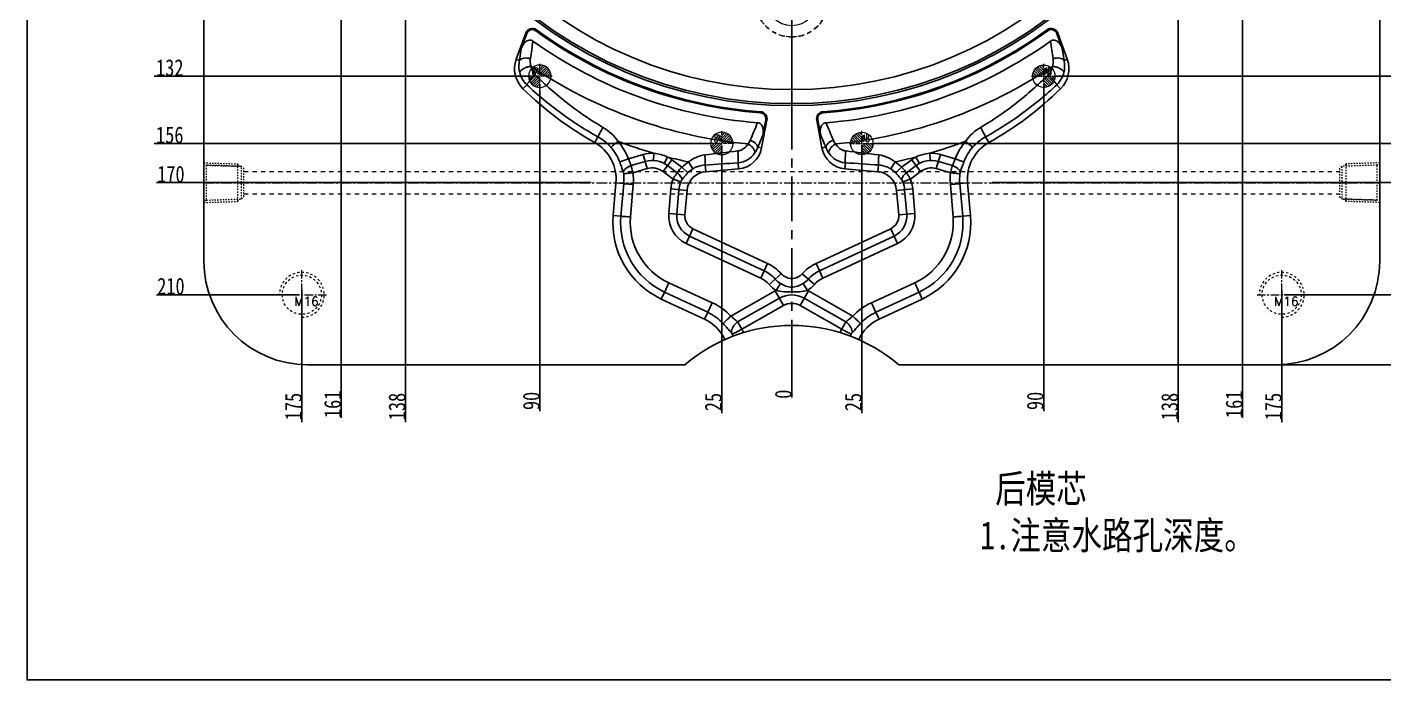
# Model space of a CAD drawing. Header units: millimetres. Extents: x 723 to 11228, y -2384 to 1578.
# Drawn here: x 2934.9 to 3419.5, y -1089.2 to -856.2 of the extents above; entities that cross this region are included whole.
import ezdxf
from ezdxf.enums import TextEntityAlignment as Align

# ---------------------------------------------------------------- set-up
doc = ezdxf.new("R2010")
doc.units = ezdxf.units.MM
doc.header["$LTSCALE"] = 16.335
doc.header["$PDMODE"] = 3
doc.header["$PDSIZE"] = 0.3125
doc.linetypes.add('CENTER', pattern=[0.6, 0.375, -0.075, 0.075, -0.075])
doc.linetypes.add('HIDDEN', pattern=[0.2, 0.1, -0.1])
doc.layers.get('0').update_dxf_attribs({"linetype": 'CONTINUOUS'})
doc.layers.get('Defpoints').update_dxf_attribs({"linetype": 'CONTINUOUS'})
for name, color, linetype, lineweight in [('cool', 153, 'HIDDEN', 9), ('epin', 13, 'CONTINUOUS', 9), ('screw', 33, 'CONTINUOUS', 13)]:
    doc.layers.add(name, color=color, linetype=linetype, lineweight=lineweight)
doc.layers.add('DEFAULT_2', color=8, linetype='HIDDEN')
doc.styles.get("Standard").update_dxf_attribs({"font": 'txt', "width": 0.8})
doc.styles.add('TXT', font='txt.shx', dxfattribs={"bigfont": 'gbcbig.shx'})
doc.styles.add('TXT05', font='txt.shx', dxfattribs={"width": 0.5, "bigfont": 'gbcbig.shx'})
doc.dimstyles.new('ISO-25', dxfattribs={"dimtxt": 8, "dimasz": 8, "dimexe": 0, "dimexo": 0, "dimgap": 0, "dimtad": 1, "dimtxsty": 'Standard', "dimcen": 0, "dimclrd": 4, "dimclre": 4, "dimclrt": 6, "dimadec": 0, "dimazin": 0, "dimtfac": 1, "dimtofl": 0, "dimtmove": 0, "dimatfit": 3, "dimfxl": 0, "dimarcsym": 0})

# ---------------------------------------------------------------- blocks, each defined once
blk = doc.blocks.new('cool_jt_f12')
at = {"layer": 'cool', "ltscale": 0.3}
for p, q in [((0, 7.0785), (0.856, 6.2225)), ((0, 7.0785), (12, 6.7035)), ((0.856, 6.2225), (0.856, -6.2225)), ((13.5, 5.827375), (0.856, 6.2225)), ((0.856, 6.2225), (13.5, 5.827375)), ((12, 6.7035), (12.856, 5.8475)), ((12, 6.7035), (12, -6.7035)), ((14.327375, 5), (13.5, 5.827375)), ((13.5, -5.827375), (13.5, 5.827375)), ((14.327375, -5), (14.327375, 5)), ((0.856, -6.2225), (0, -7.0785)), ((0, -7.0785), (12, -6.7035)), ((0.856, -6.2225), (13.5, -5.827375)), ((12, -6.7035), (12.856, -5.8475)), ((13.5, -5.827375), (14.327375, -5))]:
    blk.add_line(p, q, dxfattribs=at)
blk = doc.blocks.new('screw_m16_i')
at = {"layer": 'screw', "color": 1, "linetype": 'CENTER', "ltscale": 0.808571}
for p, q in [((0, -14.3), (0, 14.3)), ((-14.3, 0), (14.3, 0))]:
    blk.add_line(p, q, dxfattribs=at)
at = {"layer": 'screw', "color": 8, "linetype": 'HIDDEN', "ltscale": 0.808571}
blk.add_circle((0, 0), 13, dxfattribs=at)
at = {"layer": 'screw', "color": 33}
blk.add_circle((0, 0), 9, dxfattribs=at)
at = {"layer": 'screw', "color": 6, "style": 'TXT'}
blk.add_text('M16', height=3.9, dxfattribs=at).set_placement((-3.38, -5.2))
blk = doc.blocks.new('epin_ejp_8')
at = {"layer": 'epin'}
h = blk.add_hatch(dxfattribs=at)
h.set_pattern_fill('_ANSI31', color=123, scale=0.2, angle=90, style=0)
h.set_pattern_definition([(135, (-6330.2129, -537.972), (-0.449012806, -0.449012806), [])])
h.paths.add_polyline_path([(0, 4, 0.414214), (-4, 0), (0, 0)])
h.paths.add_polyline_path([(4, 0), (0, 0), (0, -4, 0.414214)])
at = {"layer": 'epin', "color": 1, "linetype": 'CENTER', "ltscale": 0.248791}
for p, q in [((-4.4, 0), (4.4, 0)), ((0, -4.4), (0, 4.4))]:
    blk.add_line(p, q, dxfattribs=at)
at = {"layer": 'epin'}
blk.add_circle((0, 0), 4, dxfattribs=at)
at = {"layer": 'epin', "color": 6, "style": 'TXT05', "width": 0.5}
blk.add_text('%%c8', height=2.8, dxfattribs=at).set_placement((1.33, 1.8), align=Align.MIDDLE)
blk = doc.blocks.new('89')
blk.add_line((-2934.91, 9.19), (-2942.36, -0.22))
at = {"layer": 'epin', "xscale": -1}
for p in [(-2822.29, 159), (-2865.29, 138), (-2902.29, 103), (-2928.29, 57), (-2937.29, 5), (-2932.29, -45), (-2909.29, -94), (-2861.29, -142), (-2796.29, -166)]:
    blk.add_blockref('epin_ejp_8', p, dxfattribs=at)
at = {"layer": 'epin'}
for p in [(-2720.29, 159), (-2677.29, 138), (-2640.29, 103), (-2614.29, 57), (-2605.29, 5), (-2610.29, -45), (-2633.29, -94), (-2681.29, -142), (-2746.29, -166)]:
    blk.add_blockref('epin_ejp_8', p, dxfattribs=at)
blk = doc.blocks.new('screw_m16_g')
at = {"layer": 'screw', "color": 1, "linetype": 'CENTER', "ltscale": 0.497582}
for p, q in [((0, -8.8), (0, 8.8)), ((-8.8, 0), (8.8, 0))]:
    blk.add_line(p, q, dxfattribs=at)
at = {"layer": 'screw', "color": 33, "linetype": 'HIDDEN', "ltscale": 0.497582}
blk.add_circle((0, 0), 7, dxfattribs=at)
at = {"layer": 'screw', "color": 92, "linetype": 'HIDDEN', "ltscale": 0.497582}
blk.add_arc((0, 0), 8, 270, 180, dxfattribs=at)
at = {"layer": 'screw', "color": 6, "style": 'TXT'}
blk.add_text('M16', height=3.2, dxfattribs=at).set_placement((-2.72, -4))
blk = doc.blocks.new('*D206')
at = {"color": 4, "lineweight": -2}
for p, q in [((3381.05, -506.74), (3453.71, -506.74)), ((3453.71, -514.74), (3453.71, -968.74)), ((3367.65, -976.74), (3453.71, -976.74))]:
    blk.add_line(p, q, dxfattribs=at)
at = {"color": 4}
for points in [[(3452.37, -514.74), (3455.04, -514.74), (3453.71, -506.74)], [(3452.37, -968.74), (3455.04, -968.74), (3453.71, -976.74)]]:
    blk.add_solid(points, dxfattribs=at)
at = {"layer": 'Defpoints', "color": 0}
for p in [(3381.05, -506.74), (3367.65, -976.74), (3453.71, -976.74)]:
    blk.add_point(p, dxfattribs=at)
at = {"color": 6, "insert": (3449.71, -702.33), "char_height": 8, "attachment_point": 5, "rotation": 90}
blk.add_mtext('470', dxfattribs=at)
blk = doc.blocks.new('*D359')
at = {"color": 4, "lineweight": -2}
blk.add_line((3302.05, -873.74), (3435.82, -873.74), dxfattribs=at)
at = {"layer": 'Defpoints', "color": 0}
for p in [(3208.05, -741.74), (3302.05, -873.74), (3424.62, -873.74)]:
    blk.add_point(p, dxfattribs=at)
at = {"color": 6, "insert": (3430.22, -870.74), "char_height": 6, "attachment_point": 5}
blk.add_mtext('132', dxfattribs=at)
blk = doc.blocks.new('*D360')
at = {"color": 4, "lineweight": -2}
blk.add_line((3237.45, -897.74), (3435.82, -897.74), dxfattribs=at)
at = {"layer": 'Defpoints', "color": 0}
for p in [(3208.05, -741.74), (3237.45, -897.74), (3424.62, -897.74)]:
    blk.add_point(p, dxfattribs=at)
at = {"color": 6, "insert": (3430.22, -894.74), "char_height": 6, "attachment_point": 5}
blk.add_mtext('156', dxfattribs=at)
blk = doc.blocks.new('*D361')
at = {"color": 4, "lineweight": -2}
blk.add_line((3279.67, -911.74), (3435.02, -911.74), dxfattribs=at)
at = {"layer": 'Defpoints', "color": 0}
for p in [(3208.05, -741.74), (3279.67, -911.74), (3424.62, -911.74)]:
    blk.add_point(p, dxfattribs=at)
at = {"color": 6, "insert": (3429.82, -908.74), "char_height": 6, "attachment_point": 5}
blk.add_mtext('170', dxfattribs=at)
blk = doc.blocks.new('*D362')
at = {"color": 4, "lineweight": -2}
blk.add_line((3383.98, -951.74), (3435.02, -951.74), dxfattribs=at)
at = {"layer": 'Defpoints', "color": 0}
for p in [(3208.05, -741.74), (3383.98, -951.74), (3424.62, -951.74)]:
    blk.add_point(p, dxfattribs=at)
at = {"color": 6, "insert": (3429.82, -948.74), "char_height": 6, "attachment_point": 5}
blk.add_mtext('210', dxfattribs=at)
blk = doc.blocks.new('*D363')
at = {"color": 4, "lineweight": -2}
blk.add_line((3208.05, -969.96), (3208.05, -988.46), dxfattribs=at)
at = {"layer": 'Defpoints', "color": 0}
for p in [(3208.05, -741.74), (3208.05, -969.96), (3208.05, -986.06)]:
    blk.add_point(p, dxfattribs=at)
at = {"color": 6, "insert": (3205.05, -987.26), "char_height": 6, "attachment_point": 5, "rotation": 90}
blk.add_mtext('0', dxfattribs=at)
blk = doc.blocks.new('*D364')
at = {"color": 4, "lineweight": -2}
blk.add_line((3233.05, -898.81), (3233.05, -994.06), dxfattribs=at)
at = {"layer": 'Defpoints', "color": 0}
for p in [(3208.05, -741.74), (3233.05, -898.81), (3233.05, -986.06)]:
    blk.add_point(p, dxfattribs=at)
at = {"color": 6, "insert": (3230.05, -990.06), "char_height": 6, "attachment_point": 5, "rotation": 90}
blk.add_mtext('25', dxfattribs=at)
blk = doc.blocks.new('*D365')
at = {"color": 4, "lineweight": -2}
blk.add_line((3298.05, -876.54), (3298.05, -993.26), dxfattribs=at)
at = {"layer": 'Defpoints', "color": 0}
for p in [(3208.05, -741.74), (3298.05, -876.54), (3298.05, -986.06)]:
    blk.add_point(p, dxfattribs=at)
at = {"color": 6, "insert": (3295.05, -989.66), "char_height": 6, "attachment_point": 5, "rotation": 90}
blk.add_mtext('90', dxfattribs=at)
blk = doc.blocks.new('*D366')
at = {"color": 4, "lineweight": -2}
blk.add_line((3369.05, -781.14), (3369.05, -995.66), dxfattribs=at)
at = {"layer": 'Defpoints', "color": 0}
for p in [(3208.05, -741.74), (3369.05, -781.14), (3369.05, -986.06)]:
    blk.add_point(p, dxfattribs=at)
at = {"color": 6, "insert": (3366.05, -990.86), "char_height": 6, "attachment_point": 5, "rotation": 90}
blk.add_mtext('161', dxfattribs=at)
blk = doc.blocks.new('*D367')
at = {"color": 4, "lineweight": -2}
blk.add_line((3346.05, -830.14), (3346.05, -997.26), dxfattribs=at)
at = {"layer": 'Defpoints', "color": 0}
for p in [(3208.05, -741.74), (3346.05, -830.14), (3346.05, -986.06)]:
    blk.add_point(p, dxfattribs=at)
at = {"color": 6, "insert": (3343.05, -991.66), "char_height": 6, "attachment_point": 5, "rotation": 90}
blk.add_mtext('138', dxfattribs=at)
blk = doc.blocks.new('*D368')
at = {"color": 4, "lineweight": -2}
blk.add_line((3383.05, -949.87), (3383.05, -997.26), dxfattribs=at)
at = {"layer": 'Defpoints', "color": 0}
for p in [(3208.05, -741.74), (3383.05, -949.87), (3383.05, -986.06)]:
    blk.add_point(p, dxfattribs=at)
at = {"color": 6, "insert": (3380.05, -991.66), "char_height": 6, "attachment_point": 5, "rotation": 90}
blk.add_mtext('175', dxfattribs=at)
blk = doc.blocks.new('*D388')
at = {"color": 4, "lineweight": -2}
blk.add_line((3114.05, -873.74), (2980.28, -873.74), dxfattribs=at)
at = {"layer": 'Defpoints', "color": 0}
for p in [(3208.05, -741.74), (2991.48, -873.74), (3114.05, -873.74)]:
    blk.add_point(p, dxfattribs=at)
at = {"color": 6, "insert": (2985.88, -870.74), "char_height": 6, "attachment_point": 5}
blk.add_mtext('132', dxfattribs=at)
blk = doc.blocks.new('*D389')
at = {"color": 4, "lineweight": -2}
blk.add_line((3178.65, -897.74), (2980.28, -897.74), dxfattribs=at)
at = {"layer": 'Defpoints', "color": 0}
for p in [(3208.05, -741.74), (2991.48, -897.74), (3178.65, -897.74)]:
    blk.add_point(p, dxfattribs=at)
at = {"color": 6, "insert": (2985.88, -894.74), "char_height": 6, "attachment_point": 5}
blk.add_mtext('156', dxfattribs=at)
blk = doc.blocks.new('*D390')
at = {"color": 4, "lineweight": -2}
blk.add_line((3136.43, -911.74), (2981.08, -911.74), dxfattribs=at)
at = {"layer": 'Defpoints', "color": 0}
for p in [(3208.05, -741.74), (2991.48, -911.74), (3136.43, -911.74)]:
    blk.add_point(p, dxfattribs=at)
at = {"color": 6, "insert": (2986.28, -908.74), "char_height": 6, "attachment_point": 5}
blk.add_mtext('170', dxfattribs=at)
blk = doc.blocks.new('*D391')
at = {"color": 4, "lineweight": -2}
blk.add_line((3032.12, -951.74), (2981.08, -951.74), dxfattribs=at)
at = {"layer": 'Defpoints', "color": 0}
for p in [(3208.05, -741.74), (2991.48, -951.74), (3032.12, -951.74)]:
    blk.add_point(p, dxfattribs=at)
at = {"color": 6, "insert": (2986.28, -948.74), "char_height": 6, "attachment_point": 5}
blk.add_mtext('210', dxfattribs=at)
blk = doc.blocks.new('*D392')
at = {"color": 4, "lineweight": -2}
blk.add_line((3183.05, -898.81), (3183.05, -994.06), dxfattribs=at)
at = {"layer": 'Defpoints', "color": 0}
for p in [(3208.05, -741.74), (3183.05, -898.81), (3183.05, -986.06)]:
    blk.add_point(p, dxfattribs=at)
at = {"color": 6, "insert": (3180.05, -990.06), "char_height": 6, "attachment_point": 5, "rotation": 90}
blk.add_mtext('25', dxfattribs=at)
blk = doc.blocks.new('*D393')
at = {"color": 4, "lineweight": -2}
blk.add_line((3118.05, -876.54), (3118.05, -993.26), dxfattribs=at)
at = {"layer": 'Defpoints', "color": 0}
for p in [(3208.05, -741.74), (3118.05, -876.54), (3118.05, -986.06)]:
    blk.add_point(p, dxfattribs=at)
at = {"color": 6, "insert": (3115.05, -989.66), "char_height": 6, "attachment_point": 5, "rotation": 90}
blk.add_mtext('90', dxfattribs=at)
blk = doc.blocks.new('*D394')
at = {"color": 4, "lineweight": -2}
blk.add_line((3047.05, -781.14), (3047.05, -995.66), dxfattribs=at)
at = {"layer": 'Defpoints', "color": 0}
for p in [(3208.05, -741.74), (3047.05, -781.14), (3047.05, -986.06)]:
    blk.add_point(p, dxfattribs=at)
at = {"color": 6, "insert": (3044.05, -990.86), "char_height": 6, "attachment_point": 5, "rotation": 90}
blk.add_mtext('161', dxfattribs=at)
blk = doc.blocks.new('*D395')
at = {"color": 4, "lineweight": -2}
blk.add_line((3070.05, -830.14), (3070.05, -997.26), dxfattribs=at)
at = {"layer": 'Defpoints', "color": 0}
for p in [(3208.05, -741.74), (3070.05, -830.14), (3070.05, -986.06)]:
    blk.add_point(p, dxfattribs=at)
at = {"color": 6, "insert": (3067.05, -991.66), "char_height": 6, "attachment_point": 5, "rotation": 90}
blk.add_mtext('138', dxfattribs=at)
blk = doc.blocks.new('*D396')
at = {"color": 4, "lineweight": -2}
blk.add_line((3033.05, -949.87), (3033.05, -997.26), dxfattribs=at)
at = {"layer": 'Defpoints', "color": 0}
for p in [(3208.05, -741.74), (3033.05, -949.87), (3033.05, -986.06)]:
    blk.add_point(p, dxfattribs=at)
at = {"color": 6, "insert": (3030.05, -991.66), "char_height": 6, "attachment_point": 5, "rotation": 90}
blk.add_mtext('175', dxfattribs=at)

msp = doc.modelspace()

# ---------------------------------------------------------------- linework, layer by layer
at = {"color": 1, "linetype": 'CENTER', "ltscale": 2.612305}
msp.add_line((3208.05, -976.744), (3208.05, -506.744), dxfattribs=at)
at = {"color": 7, "linetype": 'Continuous'}
for p, q in [((2998.05, -543.744), (2998.05, -939.744)), ((3418.05, -939.744), (3418.05, -543.744)), ((3116.842, -857.163), (3116.606, -857.488)), ((3299.257, -857.163), (3299.494, -857.488)), ((3109.63, -867.652), (3113.023, -858.33)), ((3111.446, -863.836), (3113.4, -858.467)), ((3113.023, -858.33), (3113.4, -858.467)), ((3303.077, -858.33), (3302.699, -858.467)), ((3302.699, -858.467), (3304.654, -863.838)), ((3303.077, -858.33), (3306.47, -867.652)), ((3111.446, -863.836), (3110.803, -868.079)), ((3304.654, -863.838), (3305.297, -868.079)), ((3109.63, -867.652), (3110.803, -868.079)), ((3306.47, -867.652), (3305.297, -868.079)), ((3112.013, -878.201), (3113.4, -876.791)), ((3304.086, -878.201), (3302.7, -876.791)), ((3196.885, -886.419), (3196.857, -886.82)), ((3219.214, -886.419), (3219.243, -886.82)), ((3199.162, -889.376), (3197.283, -899.346)), ((3198.767, -889.301), (3197.772, -894.583)), ((3199.162, -889.376), (3198.767, -889.301)), ((3216.937, -889.376), (3217.332, -889.301)), ((3218.817, -899.346), (3216.937, -889.376)), ((3218.328, -894.583), (3217.332, -889.301)), ((3137.646, -897.441), (3138.803, -895.375)), ((3278.454, -897.441), (3277.297, -895.375)), ((3158.776, -901.235), (3158.65, -903.866)), ((3197.283, -899.346), (3195.869, -899.08)), ((3218.817, -899.346), (3220.23, -899.08)), ((3257.324, -901.235), (3257.45, -903.866)), ((3149.697, -903.207), (3154.963, -901.683)), ((3150.651, -905.673), (3155.695, -904.213)), ((3154.963, -901.683), (3156.428, -906.743)), ((3165.2, -903.536), (3162.054, -907.762)), ((3163.709, -902.592), (3162.472, -904.917)), ((3163.627, -905.649), (3167.11, -908.242)), ((3165.2, -903.536), (3168.835, -906.243)), ((3171.173, -904.357), (3172.713, -906.811)), ((3177.3, -907.82), (3177.091, -905.437)), ((3189.062, -906.791), (3188.875, -904.655)), ((3227.038, -906.791), (3227.225, -904.655)), ((3238.8, -907.82), (3239.008, -905.437)), ((3244.927, -904.357), (3243.386, -906.811)), ((3247.264, -906.243), (3250.899, -903.536)), ((3248.99, -908.242), (3252.472, -905.649)), ((3250.899, -903.536), (3254.045, -907.762)), ((3252.39, -902.592), (3253.628, -904.918)), ((3261.137, -901.683), (3259.672, -906.743)), ((3260.404, -904.213), (3265.448, -905.673)), ((3261.137, -901.683), (3266.402, -903.207)), ((3151.335, -908.217), (3156.428, -906.743)), ((3162.054, -907.762), (3165.673, -910.456)), ((3165.673, -910.456), (3168.381, -911.489)), ((3168.835, -906.243), (3170.908, -908.267)), ((3177.3, -907.82), (3189.062, -906.791)), ((3227.038, -906.791), (3238.8, -907.82)), ((3247.264, -906.243), (3245.191, -908.267)), ((3250.426, -910.456), (3247.719, -911.489)), ((3250.426, -910.456), (3254.045, -907.762)), ((3259.672, -906.743), (3264.765, -908.217)), ((3145.259, -911.836), (3144.241, -923.472)), ((3145.259, -911.836), (3148.038, -912.079)), ((3148.038, -912.079), (3147.004, -923.714)), ((3151.4, -912.373), (3150.443, -924.014)), ((3164.86, -913.992), (3164.098, -922.702)), ((3164.86, -913.992), (3170.624, -914.496)), ((3167.747, -914.244), (3166.985, -922.954)), ((3169.862, -923.206), (3170.624, -914.496)), ((3245.476, -914.496), (3251.239, -913.992)), ((3245.476, -914.496), (3246.238, -923.206)), ((3249.114, -922.954), (3248.352, -914.244)), ((3252.001, -922.702), (3251.239, -913.992)), ((3264.7, -912.373), (3265.657, -924.014)), ((3270.84, -911.836), (3268.062, -912.079)), ((3268.062, -912.079), (3269.095, -923.714)), ((3271.859, -923.472), (3270.84, -911.836)), ((3144.241, -923.472), (3147.004, -923.714)), ((3164.098, -922.702), (3169.862, -923.206)), ((3246.238, -923.206), (3252.001, -922.702)), ((3271.859, -923.472), (3269.095, -923.714)), ((3172.729, -928.173), (3170.284, -933.417)), ((3199.391, -940.607), (3172.729, -928.173)), ((3243.37, -928.173), (3216.71, -940.606)), ((3243.37, -928.173), (3245.815, -933.417)), ((3170.284, -933.417), (3196.944, -945.85)), ((3171.509, -930.79), (3198.169, -943.223)), ((3217.93, -943.223), (3244.591, -930.79)), ((3219.155, -945.85), (3245.815, -933.417)), ((3199.391, -940.607), (3196.944, -945.85)), ((3204.3, -944.279), (3199.961, -948.106)), ((3211.8, -944.279), (3216.139, -948.106)), ((3216.71, -940.606), (3219.155, -945.85)), ((3164.149, -947.482), (3179.629, -954.603)), ((3202.472, -950.203), (3203.971, -947.723)), ((3213.628, -950.203), (3212.129, -947.723)), ((3251.951, -947.482), (3236.471, -954.603)), ((3161.447, -953.275), (3162.601, -950.801)), ((3161.447, -953.275), (3176.89, -960.477)), ((3162.601, -950.801), (3178.034, -958.023)), ((3186.281, -959.389), (3202.125, -950.393)), ((3188.704, -961.463), (3203.606, -953.002)), ((3202.125, -950.393), (3205.087, -955.61)), ((3213.975, -950.393), (3211.012, -955.61)), ((3212.494, -953.002), (3227.396, -961.463)), ((3213.975, -950.393), (3229.819, -959.389)), ((3253.498, -950.801), (3238.066, -958.023)), ((3239.21, -960.477), (3254.652, -953.275)), ((3254.652, -953.275), (3253.498, -950.801)), ((3176.89, -960.477), (3178.034, -958.023)), ((3190.228, -964.048), (3205.087, -955.61)), ((3211.012, -955.61), (3225.872, -964.048)), ((3239.21, -960.477), (3238.066, -958.023)), ((3035.05, -976.744), (3169.846, -976.744)), ((3246.254, -976.744), (3381.05, -976.744))]:
    msp.add_line(p, q, dxfattribs=at)
at = {"color": 1, "linetype": 'CENTER', "ltscale": 9.129733}
msp.add_line((3208.05, -893.209), (3208.05, -570.28), dxfattribs=at)
msp.add_lwpolyline([(2934.925, -435.241), (3664.064, -435.241), (3664.064, -1089.232), (2934.925, -1089.232)], close=True)
at = {"color": 7, "linetype": 'Continuous'}
for radius in [152.5, 151.783, 146.786]:
    msp.add_circle((3208.05, -731.744), radius, dxfattribs=at)
for centre, radius, start, end in [((3115.372, -859.185), 2.5, 53.97348, 160), ((3115.372, -859.185), 2.098, 53.97348, 160), ((3208.05, -731.748), 155.475, 233.97348, 265.87133), ((3208.05, -731.748), 155.074, 233.97348, 265.87133), ((3208.049, -731.748), 155.074, 274.12867, 306.02652), ((3208.049, -731.748), 155.475, 274.12867, 306.02652), ((3300.728, -859.185), 2.5, 20, 126.02652), ((3300.728, -859.185), 2.098, 20, 126.02652), ((4352.753, -1044.702), 1250.681, 171.563141, 171.853536), ((3208.051, -731.747), 159.074, 234.46932, 265.5918), ((3208.05, -731.742), 159.08, 274.40774, 305.52918), ((2058.285, -1045.438), 1255.797, 8.146967, 8.436119), ((3119.027, -871.072), 10, 160, 225.46683), ((3208.051, -731.747), 166.902, 236.07903, 264.62782), ((3208.05, -731.742), 166.907, 275.37167, 303.91937), ((3297.073, -871.072), 10, 314.53317, 20), ((3196.543, -792.283), 120.529, 225.46683, 240.7479), ((3219.557, -792.283), 120.529, 299.2521, 314.53317), ((3196.705, -888.913), 2.098, 349.32555, 85.87133), ((3196.705, -888.913), 2.5, 349.32555, 85.87133), ((3219.394, -888.913), 2.5, 94.12867, 190.67445), ((3219.394, -888.913), 2.098, 94.12867, 190.67445), ((3130.316, -910.528), 15, 355, 60.7479), ((3130.398, -910.589), 20.663, 20.9317, 41.27249), ((3208.051, -731.747), 176.505, 249.39277, 253.78942), ((3158.215, -912.919), 11.697, 87.25197, 106.14346), ((3157.09, -917.008), 15.863, 65.33994, 83.8997), ((3242.241, -1397.709), 500.143, 96.13674, 97.49902), ((3188.262, -897.646), 9.18, 275, 349.32555), ((3188.315, -894.585), 5.29, 320.96985, 337.25856), ((3188.09, -896.49), 8.199, 324.7567, 341.58283), ((3227.838, -897.646), 9.18, 190.67445, 265), ((3227.99, -896.5), 8.177, 198.39456, 215.26243), ((3227.764, -894.598), 5.267, 202.70493, 219.06367), ((3173.857, -1397.728), 500.162, 82.50103, 83.86326), ((3259.009, -917.008), 15.863, 96.09803, 114.66094), ((3208.05, -731.742), 176.51, 286.21, 290.60615), ((3257.884, -912.919), 11.697, 73.85654, 92.74521), ((3285.7, -910.588), 20.661, 138.72842, 159.0693), ((3285.783, -910.528), 15, 119.2521, 185), ((3158.215, -912.919), 9.063, 53.33365, 106.14346), ((3158.215, -912.919), 11.697, 53.33365, 61.98767), ((3208.051, -731.747), 176.505, 255.45022, 257.94003), ((3177.94, -915.136), 12.727, 122.12116, 135.67082), ((3290.924, -2530.466), 1629.011, 93.591644, 94.007014), ((3125.16, -2530.663), 1629.209, 85.992925, 86.408244), ((3208.05, -731.742), 176.51, 282.05932, 284.54897), ((3238.16, -915.136), 12.727, 44.32918, 57.87899), ((3257.884, -912.919), 11.697, 118.01376, 126.66635), ((3257.884, -912.919), 9.063, 73.85654, 126.66635), ((3130.078, -910.506), 18.029, 354.99432, 6.12035), ((3158.215, -912.919), 6.429, 53.33365, 106.14346), ((3177.94, -915.136), 13.129, 159.11488, 175), ((3177.94, -915.136), 7.344, 95, 175), ((3177.94, -915.136), 9.83, 122.12116, 135.67082), ((3238.16, -915.136), 7.344, 5, 85), ((3238.16, -915.136), 9.83, 44.32918, 57.87899), ((3238.16, -915.136), 13.129, 5, 20.88512), ((3257.884, -912.919), 6.429, 73.85654, 126.66635), ((3177.94, -915.136), 10.232, 159.11488, 175), ((3238.16, -915.136), 10.232, 5, 20.88512), ((3174.127, -926.087), 30, 175, 244.99772), ((3174.146, -926.119), 27.248, 174.93531, 244.93303), ((3174.054, -925.961), 23.691, 175.28613, 245.28654), ((3174.843, -923.642), 10.785, 175, 244.99772), ((3174.843, -923.642), 7.888, 175, 244.99772), ((3174.843, -923.642), 5, 175, 244.99772), ((3241.257, -923.642), 5, 295.00228, 5), ((3241.257, -923.642), 7.888, 295.00228, 5), ((3241.257, -923.642), 10.785, 295.00228, 5), ((3242.046, -925.961), 23.691, 294.71349, 4.71386), ((3241.954, -926.119), 27.248, 295.06696, 5.06469), ((3241.973, -926.087), 30, 295.00228, 5), ((3035.05, -939.744), 37, 180, 270), ((3381.05, -939.744), 37, 270, 0), ((3193.05, -954.201), 12.112, 41.40962, 64.99772), ((3193.05, -954.201), 15, 41.40962, 64.99364), ((3208.05, -940.972), 5, 221.40962, 318.59038), ((3223.05, -954.201), 15, 115.00228, 138.59038), ((3223.05, -954.201), 12.112, 115.00228, 138.59038), ((3193.05, -954.201), 9.215, 41.40962, 64.99772), ((3208.05, -940.972), 10.785, 221.40962, 238.85814), ((3208.05, -940.972), 7.888, 221.40962, 238.85814), ((3208.05, -940.972), 7.888, 301.14186, 318.59038), ((3208.05, -940.972), 10.785, 301.14186, 318.59038), ((3223.05, -954.201), 9.215, 115.00228, 138.59038), ((3170.665, -974.077), 21.439, 43.24612, 65.28299), ((3208.05, -960.828), 12, 117.69794, 119.58844), ((3208.05, -960.828), 9, 60.41156, 119.58844), ((3208.05, -960.828), 12, 60.41156, 62.30206), ((3245.434, -974.076), 21.437, 114.71604, 136.75485), ((3170.52, -974.07), 17.718, 42.95485, 64.90815), ((3208.05, -960.828), 6, 60.41156, 119.58844), ((3245.58, -974.07), 17.719, 115.09215, 137.04485), ((3208.05, -1021.744), 59.03, 49.66953, 130.33047), ((3170.55, -974.071), 15, 24.86184, 64.99772), ((3132.692, -856.68), 121.813, 297.04201, 298.18564), ((3245.55, -974.071), 15, 115.00228, 155.13816), ((3167.313, -975.595), 21.802, 24.54078, 26.70051), ((3248.781, -975.592), 21.796, 153.29917, 155.45954)]:
    msp.add_arc(centre, radius, start, end, dxfattribs=at)
for points, knots in [([(3111.446, -863.836), (3111.608, -863.391), (3112.016, -862.526), (3112.904, -861.404), (3114.004, -860.799), (3114.975, -860.849), (3115.413, -861.065), (3115.606, -861.203)], [0, 0, 0, 0, 0.2504332, 0.5005105, 0.7489826, 0.8744094, 1, 1, 1, 1]), ([(3300.494, -861.204), (3300.687, -861.066), (3301.125, -860.85), (3302.096, -860.8), (3303.196, -861.405), (3304.084, -862.527), (3304.492, -863.392), (3304.654, -863.838)], [0, 0, 0, 0, 0.1255631, 0.2510207, 0.499481, 0.7495572, 1, 1, 1, 1]), ([(3110.803, -868.079), (3111.177, -867.607), (3112.212, -867.233), (3113.564, -867.207), (3114.325, -867.356), (3114.692, -867.476)], [0, 0, 0, 0, 0.4412912, 0.717449, 1, 1, 1, 1]), ([(3301.408, -867.475), (3301.775, -867.356), (3302.536, -867.207), (3303.888, -867.233), (3304.923, -867.607), (3305.297, -868.079)], [0, 0, 0, 0, 0.2825503, 0.5587069, 1, 1, 1, 1]), ([(3110.803, -868.079), (3110.727, -868.422), (3110.496, -869.835), (3110.594, -871.301), (3110.853, -872.349)], [0, 0, 0, 0, 0.2454685, 1, 1, 1, 1]), ([(3110.853, -872.349), (3110.939, -872.071), (3111.399, -871.512), (3112.362, -870.894), (3113.578, -870.425), (3114.469, -870.266), (3114.911, -870.244)], [0, 0, 0, 0, 0.1837106, 0.433914, 0.720717, 1, 1, 1, 1]), ([(3114.692, -867.476), (3114.661, -867.698), (3114.577, -868.625), (3114.7, -869.572), (3114.911, -870.244)], [0, 0, 0, 0, 0.2417486, 1, 1, 1, 1]), ([(3114.911, -870.244), (3115.014, -870.781), (3115.351, -871.874), (3116.008, -872.829), (3116.425, -873.241)], [0, 0, 0, 0, 0.4825299, 1, 1, 1, 1]), ([(3301.188, -870.246), (3301.085, -870.782), (3300.748, -871.875), (3300.091, -872.829), (3299.674, -873.24)], [0, 0, 0, 0, 0.4825394, 1, 1, 1, 1]), ([(3301.408, -867.475), (3301.439, -867.698), (3301.523, -868.625), (3301.4, -869.573), (3301.188, -870.246)], [0, 0, 0, 0, 0.2417433, 1, 1, 1, 1]), ([(3301.188, -870.246), (3301.631, -870.268), (3302.521, -870.427), (3303.738, -870.896), (3304.7, -871.514), (3305.161, -872.073), (3305.246, -872.351)], [0, 0, 0, 0, 0.2792845, 0.5661015, 0.8163115, 1, 1, 1, 1]), ([(3305.297, -868.079), (3305.373, -868.422), (3305.604, -869.835), (3305.506, -871.303), (3305.246, -872.351)], [0, 0, 0, 0, 0.2454639, 1, 1, 1, 1]), ([(3110.853, -872.349), (3111.058, -873.176), (3111.694, -874.804), (3112.769, -876.189), (3113.4, -876.791)], [0, 0, 0, 0, 0.4942857, 1, 1, 1, 1]), ([(3113.4, -876.791), (3113.438, -876.707), (3113.561, -876.509), (3113.925, -876), (3114.568, -875.22), (3115.451, -874.231), (3116.099, -873.56), (3116.425, -873.241)], [0, 0, 0, 0, 0.0589782, 0.1489018, 0.4019362, 0.7068761, 1, 1, 1, 1]), ([(3113.4, -876.791), (3117.232, -880.382), (3125.332, -887.125), (3134.204, -892.821), (3138.803, -895.375)], [0, 0, 0, 0, 0.4995577, 1, 1, 1, 1]), ([(3116.425, -873.241), (3120.057, -876.827), (3127.719, -883.635), (3136.191, -889.426), (3140.612, -892.011)], [0, 0, 0, 0, 0.499171, 1, 1, 1, 1]), ([(3299.674, -873.24), (3296.042, -876.826), (3288.38, -883.634), (3279.909, -889.426), (3275.488, -892.01)], [0, 0, 0, 0, 0.4991713, 1, 1, 1, 1]), ([(3302.7, -876.791), (3298.868, -880.382), (3290.767, -887.125), (3281.895, -892.821), (3277.297, -895.375)], [0, 0, 0, 0, 0.4995583, 1, 1, 1, 1]), ([(3299.674, -873.24), (3300.001, -873.56), (3300.649, -874.231), (3301.531, -875.22), (3302.175, -876), (3302.539, -876.509), (3302.662, -876.707), (3302.7, -876.791)], [0, 0, 0, 0, 0.2931165, 0.5980593, 0.8510993, 0.9410238, 1, 1, 1, 1]), ([(3305.246, -872.351), (3305.041, -873.178), (3304.405, -874.805), (3303.33, -876.19), (3302.7, -876.791)], [0, 0, 0, 0, 0.4942886, 1, 1, 1, 1]), ([(3195.824, -890.351), (3196.042, -890.368), (3196.476, -890.476), (3197.209, -890.977), (3197.756, -891.976), (3197.934, -893.281), (3197.852, -894.155), (3197.772, -894.583)], [0, 0, 0, 0, 0.1255153, 0.250938, 0.5000182, 0.7499223, 1, 1, 1, 1]), ([(3218.328, -894.583), (3218.247, -894.155), (3218.165, -893.28), (3218.344, -891.976), (3218.89, -890.977), (3219.623, -890.476), (3220.058, -890.368), (3220.276, -890.351)], [0, 0, 0, 0, 0.2500829, 0.4999885, 0.7490479, 0.8744731, 1, 1, 1, 1]), ([(3138.803, -895.375), (3139.014, -894.945), (3139.625, -893.827), (3140.229, -892.707), (3140.612, -892.011)], [0, 0, 0, 0, 0.3762195, 1, 1, 1, 1]), ([(3138.803, -895.375), (3140.11, -896.1), (3141.749, -897.288), (3143.128, -898.731), (3143.455, -899.109)], [0, 0, 0, 0, 0.7494838, 1, 1, 1, 1]), ([(3140.612, -892.011), (3141.663, -892.625), (3143.633, -894.096), (3145.234, -895.958), (3145.928, -896.959)], [0, 0, 0, 0, 0.4998972, 1, 1, 1, 1]), ([(3275.488, -892.01), (3274.436, -892.625), (3272.466, -894.096), (3270.865, -895.959), (3270.171, -896.959)], [0, 0, 0, 0, 0.4998974, 1, 1, 1, 1]), ([(3277.297, -895.375), (3275.989, -896.1), (3274.35, -897.288), (3272.972, -898.732), (3272.645, -899.109)], [0, 0, 0, 0, 0.7494836, 1, 1, 1, 1]), ([(3275.488, -892.01), (3275.87, -892.706), (3276.475, -893.827), (3277.085, -894.945), (3277.297, -895.375)], [0, 0, 0, 0, 0.6237787, 1, 1, 1, 1]), ([(3143.455, -899.109), (3143.764, -898.849), (3144.587, -898.13), (3145.41, -897.413), (3145.928, -896.959)], [0, 0, 0, 0, 0.369766, 1, 1, 1, 1]), ([(3192.424, -897.917), (3192.028, -898.516), (3191.279, -899.375), (3189.968, -900.17), (3189.181, -900.388), (3188.775, -900.432)], [0, 0, 0, 0, 0.4727295, 0.7313766, 1, 1, 1, 1]), ([(3188.775, -900.432), (3188.82, -900.855), (3188.891, -901.707), (3188.947, -902.91), (3188.954, -903.814), (3188.921, -904.369), (3188.895, -904.575), (3188.875, -904.655)], [0, 0, 0, 0, 0.3016557, 0.605423, 0.8536435, 0.9417369, 1, 1, 1, 1]), ([(3194.786, -901.221), (3194.124, -902.157), (3192.381, -903.823), (3190.061, -904.567), (3188.875, -904.655)], [0, 0, 0, 0, 0.4909726, 1, 1, 1, 1]), ([(3192.424, -897.917), (3192.779, -898.098), (3193.44, -898.548), (3194.225, -899.39), (3194.729, -900.293), (3194.831, -900.944), (3194.786, -901.222)], [0, 0, 0, 0, 0.2797735, 0.5566523, 0.8020886, 1, 1, 1, 1]), ([(3193.194, -896.63), (3193.536, -896.728), (3194.192, -896.999), (3195.221, -897.709), (3195.806, -898.524), (3195.869, -899.08)], [0, 0, 0, 0, 0.2827091, 0.5556466, 1, 1, 1, 1]), ([(3222.906, -896.63), (3222.564, -896.728), (3221.908, -896.999), (3220.879, -897.709), (3220.293, -898.524), (3220.23, -899.08)], [0, 0, 0, 0, 0.2827087, 0.5556462, 1, 1, 1, 1]), ([(3223.675, -897.917), (3223.321, -898.098), (3222.66, -898.548), (3221.874, -899.389), (3221.371, -900.293), (3221.269, -900.943), (3221.314, -901.221)], [0, 0, 0, 0, 0.279772, 0.5566488, 0.802085, 1, 1, 1, 1]), ([(3227.225, -904.655), (3226.039, -904.567), (3223.718, -903.823), (3221.975, -902.157), (3221.313, -901.221)], [0, 0, 0, 0, 0.5090302, 1, 1, 1, 1]), ([(3227.325, -900.432), (3226.919, -900.388), (3226.132, -900.17), (3224.821, -899.375), (3224.071, -898.516), (3223.675, -897.917)], [0, 0, 0, 0, 0.2685945, 0.5272773, 1, 1, 1, 1]), ([(3227.325, -900.432), (3227.279, -900.855), (3227.208, -901.707), (3227.153, -902.91), (3227.146, -903.814), (3227.179, -904.369), (3227.204, -904.575), (3227.225, -904.655)], [0, 0, 0, 0, 0.3016568, 0.6054236, 0.8536434, 0.9417368, 1, 1, 1, 1]), ([(3270.171, -896.959), (3270.689, -897.413), (3271.512, -898.131), (3272.335, -898.85), (3272.645, -899.109)], [0, 0, 0, 0, 0.630234, 1, 1, 1, 1]), ([(3146.593, -904.38), (3146.737, -904.327), (3147.774, -903.94), (3148.808, -903.547), (3149.697, -903.207)], [0, 0, 0, 0, 0.1392018, 1, 1, 1, 1]), ([(3146.593, -904.38), (3146.71, -904.692), (3147.145, -905.865), (3147.551, -907.048), (3147.858, -907.913)], [0, 0, 0, 0, 0.2667759, 1, 1, 1, 1]), ([(3147.858, -907.913), (3147.914, -907.682), (3148.177, -907.203), (3149.067, -906.343), (3149.985, -905.89), (3150.651, -905.673)], [0, 0, 0, 0, 0.1925543, 0.4306608, 1, 1, 1, 1]), ([(3149.697, -903.207), (3149.885, -903.625), (3150.212, -904.444), (3150.502, -905.277), (3150.651, -905.673)], [0, 0, 0, 0, 0.5197566, 1, 1, 1, 1]), ([(3150.651, -905.673), (3150.711, -905.868), (3150.959, -906.711), (3151.179, -907.561), (3151.335, -908.217)], [0, 0, 0, 0, 0.2326755, 1, 1, 1, 1]), ([(3176.968, -901.844), (3175.916, -901.983), (3173.841, -902.573), (3172.005, -903.695), (3171.173, -904.357)], [0, 0, 0, 0, 0.4993098, 1, 1, 1, 1]), ([(3177.091, -905.437), (3175.942, -905.513), (3174.4, -905.878), (3173.041, -906.606), (3172.713, -906.811)], [0, 0, 0, 0, 0.7484984, 1, 1, 1, 1]), ([(3176.968, -901.844), (3177.001, -902.225), (3177.054, -902.967), (3177.108, -903.996), (3177.121, -904.811), (3177.117, -905.269), (3177.091, -905.437)], [0, 0, 0, 0, 0.3192236, 0.6200308, 0.8584615, 1, 1, 1, 1]), ([(3239.132, -901.844), (3239.099, -902.225), (3239.045, -902.967), (3238.991, -903.996), (3238.978, -904.811), (3238.982, -905.269), (3239.008, -905.437)], [0, 0, 0, 0, 0.319224, 0.6200312, 0.8584617, 1, 1, 1, 1]), ([(3243.386, -906.811), (3243.059, -906.605), (3241.699, -905.878), (3240.157, -905.513), (3239.008, -905.437)], [0, 0, 0, 0, 0.2515171, 1, 1, 1, 1]), ([(3244.927, -904.357), (3244.094, -903.695), (3242.259, -902.573), (3240.184, -901.983), (3239.132, -901.844)], [0, 0, 0, 0, 0.5006517, 1, 1, 1, 1]), ([(3265.448, -905.673), (3265.389, -905.868), (3265.14, -906.711), (3264.92, -907.561), (3264.765, -908.217)], [0, 0, 0, 0, 0.2326755, 1, 1, 1, 1]), ([(3266.402, -903.207), (3266.215, -903.625), (3265.888, -904.444), (3265.597, -905.277), (3265.448, -905.673)], [0, 0, 0, 0, 0.5197566, 1, 1, 1, 1]), ([(3265.448, -905.673), (3266.114, -905.89), (3267.033, -906.343), (3267.923, -907.203), (3268.186, -907.682), (3268.242, -907.913)], [0, 0, 0, 0, 0.569341, 0.8074475, 1, 1, 1, 1]), ([(3266.402, -903.207), (3266.746, -903.338), (3267.78, -903.731), (3268.813, -904.128), (3269.507, -904.38)], [0, 0, 0, 0, 0.3327785, 1, 1, 1, 1]), ([(3269.507, -904.38), (3269.389, -904.692), (3268.955, -905.865), (3268.548, -907.048), (3268.242, -907.913)], [0, 0, 0, 0, 0.2667745, 1, 1, 1, 1]), ([(3147.858, -907.913), (3147.875, -907.962), (3147.944, -908.181), (3147.985, -908.408), (3148.004, -908.583)], [0, 0, 0, 0, 0.2279974, 1, 1, 1, 1]), ([(3148.004, -908.583), (3148.416, -908.557), (3149.526, -908.427), (3150.636, -908.302), (3151.335, -908.217)], [0, 0, 0, 0, 0.3697784, 1, 1, 1, 1]), ([(3167.11, -908.242), (3166.99, -908.407), (3166.482, -909.126), (3166.013, -909.872), (3165.673, -910.456)], [0, 0, 0, 0, 0.2326895, 1, 1, 1, 1]), ([(3168.835, -906.243), (3168.661, -906.395), (3168.019, -907.001), (3167.475, -907.704), (3167.11, -908.242)], [0, 0, 0, 0, 0.2625792, 1, 1, 1, 1]), ([(3167.11, -908.242), (3167.59, -908.585), (3168.345, -909.296), (3168.811, -910.317), (3168.781, -910.759)], [0, 0, 0, 0, 0.5711393, 1, 1, 1, 1]), ([(3168.781, -910.759), (3168.743, -910.808), (3168.582, -911.035), (3168.457, -911.287), (3168.381, -911.489)], [0, 0, 0, 0, 0.224417, 1, 1, 1, 1]), ([(3170.908, -908.267), (3170.702, -908.478), (3169.955, -909.275), (3169.269, -910.128), (3168.781, -910.759)], [0, 0, 0, 0, 0.2698233, 1, 1, 1, 1]), ([(3247.319, -910.759), (3247.169, -910.565), (3246.497, -909.704), (3245.783, -908.874), (3245.191, -908.267)], [0, 0, 0, 0, 0.2243147, 1, 1, 1, 1]), ([(3248.99, -908.242), (3248.874, -908.072), (3248.368, -907.351), (3247.773, -906.688), (3247.264, -906.243)], [0, 0, 0, 0, 0.2329995, 1, 1, 1, 1]), ([(3248.99, -908.242), (3248.509, -908.585), (3247.755, -909.296), (3247.289, -910.317), (3247.319, -910.759)], [0, 0, 0, 0, 0.5711413, 1, 1, 1, 1]), ([(3247.719, -911.489), (3247.692, -911.419), (3247.584, -911.163), (3247.443, -910.919), (3247.319, -910.759)], [0, 0, 0, 0, 0.2697132, 1, 1, 1, 1]), ([(3250.426, -910.456), (3250.31, -910.256), (3249.858, -909.501), (3249.371, -908.767), (3248.99, -908.242)], [0, 0, 0, 0, 0.2624353, 1, 1, 1, 1]), ([(3264.765, -908.217), (3265.464, -908.302), (3266.573, -908.428), (3267.683, -908.557), (3268.096, -908.583)], [0, 0, 0, 0, 0.6302213, 1, 1, 1, 1]), ([(3268.242, -907.913), (3268.225, -907.962), (3268.156, -908.181), (3268.114, -908.408), (3268.096, -908.583)], [0, 0, 0, 0, 0.2279971, 1, 1, 1, 1]), ([(3148.038, -912.079), (3148.452, -912.123), (3149.573, -912.218), (3150.693, -912.314), (3151.4, -912.373)], [0, 0, 0, 0, 0.3697668, 1, 1, 1, 1]), ([(3264.7, -912.373), (3265.406, -912.314), (3266.527, -912.218), (3267.648, -912.123), (3268.062, -912.079)], [0, 0, 0, 0, 0.6302332, 1, 1, 1, 1]), ([(3147.004, -923.714), (3147.427, -923.76), (3148.574, -923.856), (3149.72, -923.955), (3150.443, -924.014)], [0, 0, 0, 0, 0.3697666, 1, 1, 1, 1]), ([(3265.657, -924.014), (3266.38, -923.955), (3267.526, -923.856), (3268.672, -923.76), (3269.095, -923.714)], [0, 0, 0, 0, 0.6302334, 1, 1, 1, 1]), ([(3162.601, -950.801), (3162.801, -950.396), (3163.313, -949.288), (3163.828, -948.181), (3164.149, -947.482)], [0, 0, 0, 0, 0.3697666, 1, 1, 1, 1]), ([(3203.971, -947.723), (3205.193, -948.461), (3208.05, -949.592), (3210.908, -948.461), (3212.129, -947.723)], [0, 0, 0, 0, 0.5001574, 1, 1, 1, 1]), ([(3251.951, -947.482), (3252.272, -948.181), (3252.786, -949.288), (3253.299, -950.396), (3253.498, -950.801)], [0, 0, 0, 0, 0.6302334, 1, 1, 1, 1]), ([(3178.034, -958.023), (3178.238, -957.605), (3178.767, -956.464), (3179.297, -955.323), (3179.629, -954.603)], [0, 0, 0, 0, 0.3697668, 1, 1, 1, 1]), ([(3202.472, -950.203), (3203.36, -950.497), (3205.241, -950.749), (3208.05, -950.77), (3210.859, -950.749), (3212.74, -950.496), (3213.628, -950.203)], [0, 0, 0, 0, 0.2496119, 0.5000678, 0.7505052, 1, 1, 1, 1]), ([(3236.471, -954.603), (3236.802, -955.323), (3237.333, -956.464), (3237.861, -957.605), (3238.066, -958.023)], [0, 0, 0, 0, 0.6302332, 1, 1, 1, 1]), ([(3183.488, -961.996), (3183.837, -961.679), (3184.766, -960.808), (3185.696, -959.939), (3186.281, -959.389)], [0, 0, 0, 0, 0.369765, 1, 1, 1, 1]), ([(3186.281, -959.389), (3186.727, -959.724), (3187.541, -960.41), (3188.316, -961.138), (3188.704, -961.463)], [0, 0, 0, 0, 0.5244848, 1, 1, 1, 1]), ([(3229.819, -959.389), (3229.373, -959.724), (3228.558, -960.41), (3227.783, -961.138), (3227.396, -961.463)], [0, 0, 0, 0, 0.524484, 1, 1, 1, 1]), ([(3229.819, -959.389), (3230.404, -959.939), (3231.334, -960.808), (3232.263, -961.679), (3232.612, -961.996)], [0, 0, 0, 0, 0.630235, 1, 1, 1, 1]), ([(3183.488, -961.996), (3184.039, -962.587), (3185.05, -963.71), (3186.041, -964.852), (3186.509, -965.375)], [0, 0, 0, 0, 0.5350225, 1, 1, 1, 1]), ([(3186.509, -965.375), (3186.397, -964.709), (3186.793, -963.564), (3187.703, -962.33), (3188.349, -961.732), (3188.704, -961.463)], [0, 0, 0, 0, 0.4374648, 0.7117786, 1, 1, 1, 1]), ([(3188.704, -961.463), (3188.824, -961.655), (3189.347, -962.508), (3189.849, -963.373), (3190.228, -964.048)], [0, 0, 0, 0, 0.2264857, 1, 1, 1, 1]), ([(3227.396, -961.463), (3227.276, -961.655), (3226.752, -962.508), (3226.25, -963.373), (3225.872, -964.048)], [0, 0, 0, 0, 0.2264858, 1, 1, 1, 1]), ([(3225.872, -964.048), (3226.063, -964.15), (3226.779, -964.53), (3227.497, -964.905), (3228.026, -965.175)], [0, 0, 0, 0, 0.2672036, 1, 1, 1, 1]), ([(3227.396, -961.463), (3227.751, -961.732), (3228.397, -962.33), (3229.306, -963.564), (3229.702, -964.709), (3229.59, -965.375)], [0, 0, 0, 0, 0.2882235, 0.5625399, 1, 1, 1, 1]), ([(3232.612, -961.996), (3232.061, -962.587), (3231.049, -963.71), (3230.059, -964.852), (3229.59, -965.375)], [0, 0, 0, 0, 0.5350153, 1, 1, 1, 1]), ([(3186.509, -965.375), (3186.534, -965.403), (3186.642, -965.534), (3186.731, -965.681), (3186.79, -965.799)], [0, 0, 0, 0, 0.2209319, 1, 1, 1, 1]), ([(3186.79, -965.799), (3186.82, -965.786), (3186.984, -965.714), (3187.146, -965.637), (3187.278, -965.572)], [0, 0, 0, 0, 0.181211, 1, 1, 1, 1]), ([(3187.278, -965.572), (3187.335, -965.544), (3187.602, -965.414), (3187.866, -965.28), (3188.073, -965.175)], [0, 0, 0, 0, 0.2165241, 1, 1, 1, 1]), ([(3228.026, -965.175), (3228.29, -965.309), (3228.716, -965.522), (3229.144, -965.73), (3229.309, -965.799)], [0, 0, 0, 0, 0.6234111, 1, 1, 1, 1]), ([(3229.59, -965.375), (3229.565, -965.403), (3229.458, -965.534), (3229.368, -965.681), (3229.309, -965.799)], [0, 0, 0, 0, 0.2209366, 1, 1, 1, 1])]:
    msp.add_open_spline(points, degree=3, knots=knots, dxfattribs=at)
for points in [[(3195.824, -890.351), (3194.948, -892.445), (3194.072, -894.538), (3193.194, -896.63)], [(3222.906, -896.63), (3222.028, -894.538), (3221.151, -892.445), (3220.276, -890.351)], [(3197.772, -894.583), (3197.138, -896.082), (3196.504, -897.581), (3195.869, -899.08)], [(3220.23, -899.08), (3219.596, -897.581), (3218.962, -896.082), (3218.328, -894.583)], [(3143.455, -899.109), (3144.794, -900.654), (3145.872, -902.466), (3146.593, -904.38)], [(3272.645, -899.109), (3271.305, -900.654), (3270.227, -902.466), (3269.507, -904.38)], [(3151.335, -908.217), (3151.502, -909.592), (3151.514, -910.992), (3151.4, -912.373)], [(3264.765, -908.217), (3264.597, -909.592), (3264.586, -910.992), (3264.7, -912.373)], [(3268.096, -908.583), (3267.973, -909.742), (3267.958, -910.918), (3268.062, -912.079)], [(3190.228, -964.048), (3190.442, -964.451), (3190.635, -964.867), (3190.815, -965.287)], [(3225.872, -964.048), (3225.657, -964.451), (3225.465, -964.867), (3225.285, -965.287)]]:
    msp.add_open_spline(points, degree=3, dxfattribs=at)
at = {"layer": 'cool', "ltscale": 0.932966}
for p, q in [((3012.38, -907.744), (3403.72, -907.744)), ((3012.38, -915.744), (3403.72, -915.744))]:
    msp.add_line(p, q, dxfattribs=at)
at = {"layer": 'cool', "color": 1, "linetype": 'CENTER', "ltscale": 0.621977}
msp.add_line((2998.05, -911.744), (3418.05, -911.744), dxfattribs=at)
at = {"layer": 'DEFAULT_2', "color": 8, "linetype": 'HIDDEN'}
msp.add_circle((3208.05, -846.744), 13, dxfattribs=at)

# ---------------------------------------------------------------- block references
msp.add_blockref('89', (5979.345, -731.744))
at = {"layer": 'cool', "ltscale": 0.932966}
msp.add_blockref('cool_jt_f12', (2998.05, -911.744), dxfattribs=at)
at = {"layer": 'cool', "ltscale": 0.932966, "rotation": 180}
msp.add_blockref('cool_jt_f12', (3418.05, -911.744), dxfattribs=at)
at = {"layer": 'screw'}
for name, p in [('screw_m16_i', (3208.05, -846.744)), ('screw_m16_g', (3033.05, -951.744)), ('screw_m16_g', (3383.05, -951.744))]:
    msp.add_blockref(name, p, dxfattribs=at)

# ---------------------------------------------------------------- texts
at = {"insert": (3275.25, -1015.976), "char_height": 10, "width": 184.4869, "attachment_point": 1}
msp.add_mtext('{\\fSimSun|b0|i0|c134|p2; 后模芯\\P1.注意水路孔深度。}', dxfattribs=at)

# ---------------------------------------------------------------- dimensions: what is measured, and where the dimension line sits
dim = msp.add_linear_dim(base=(3453.708, -976.744), p1=(3381.05, -506.744), p2=(3367.654, -976.744), angle=90, dimstyle='ISO-25', override={"dimfxl": 1.25, "dimarcsym": 1})
dim.commit()
dim.dimension.update_dxf_attribs({"geometry": '*D206', "text_midpoint": (3453.708, -702.332), "dimtype": 160})
for feature_location, offset, dtype, origin, picture, middle in [((3114.05, -873.744), (-122.566, 0), 0, (3208.05, -741.744), '*D388', (2985.884, -870.744)), ((3178.65, -897.744), (-187.166, 0), 0, (3208.05, -741.744), '*D389', (2985.884, -894.744)), ((3136.43, -911.744), (-144.946, 0), 0, (3208.05, -741.744), '*D390', (2986.284, -908.744)), ((3032.122, -951.744), (-40.638, 0), 0, (3208.05, -741.744), '*D391', (2986.284, -948.744)), ((3033.05, -949.873), (0, -36.191), 1, (3208.05, -741.744), '*D396', (3030.05, -991.664)), ((3047.05, -781.144), (0, -204.92), 1, (3208.05, -741.744), '*D394', (3044.05, -990.864)), ((3070.05, -830.144), (0, -155.92), 1, (3208.05, -741.744), '*D395', (3067.05, -991.664)), ((3118.05, -876.545), (0, -109.519), 1, (3208.05, -741.744), '*D393', (3115.05, -989.664)), ((3183.05, -898.806), (0, -87.258), 1, (3208.05, -741.744), '*D392', (3180.05, -990.064)), ((3208.049803446, -969.955179459), (0, -16.109099393), 1, (3208.049803446, -741.744442932), '*D363', (3205.049803446, -987.264278852)), ((3302.05, -873.744), (122.566, 0), 0, (3208.05, -741.744), '*D359', (3430.216, -870.744)), ((3237.45, -897.744), (187.166, 0), 0, (3208.05, -741.744), '*D360', (3430.216, -894.744)), ((3279.67, -911.744), (144.946, 0), 0, (3208.05, -741.744), '*D361', (3429.816, -908.744)), ((3383.978, -951.744), (40.638, 0), 0, (3208.05, -741.744), '*D362', (3429.816, -948.744)), ((3233.05, -898.806), (0, -87.258), 1, (3208.05, -741.744), '*D364', (3230.05, -990.064)), ((3298.05, -876.545), (0, -109.519), 1, (3208.05, -741.744), '*D365', (3295.05, -989.664)), ((3369.05, -781.144), (0, -204.92), 1, (3208.05, -741.744), '*D366', (3366.05, -990.864)), ((3346.05, -830.144), (0, -155.92), 1, (3208.05, -741.744), '*D367', (3343.05, -991.664)), ((3383.05, -949.873), (0, -36.191), 1, (3208.05, -741.744), '*D368', (3380.05, -991.664))]:
    dim = msp.add_ordinate_dim(feature_location=feature_location, offset=offset, dtype=dtype, origin=origin, dimstyle='ISO-25', override={"dimtxt": 6, "dimfxl": 1.25, "dimarcsym": 1})
    dim.commit()
    dim.dimension.update_dxf_attribs({"geometry": picture, "text_midpoint": middle})

doc.saveas('drawing.dxf')
